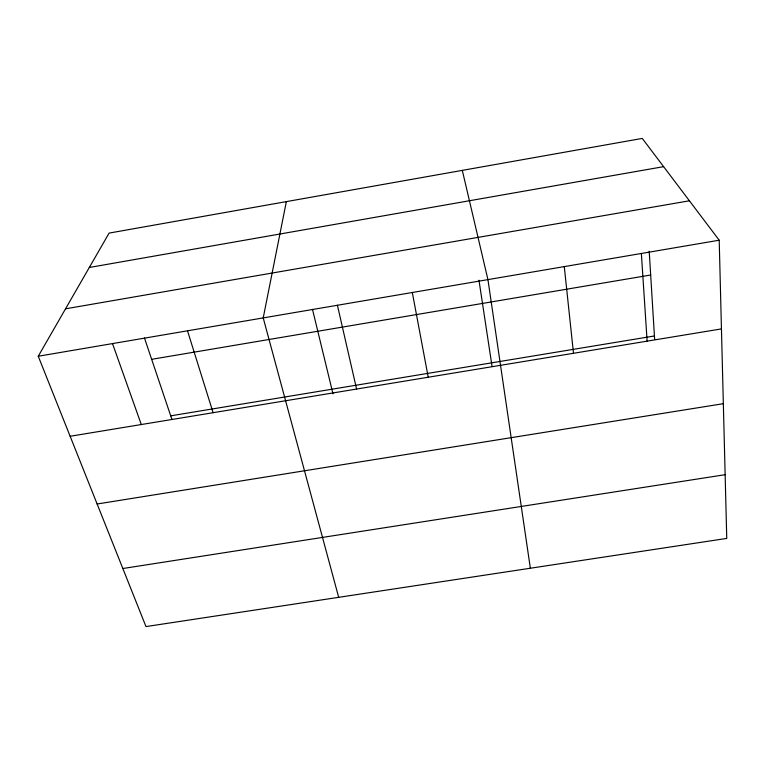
<?xml version="1.0" encoding="UTF-8"?>
<svg xmlns="http://www.w3.org/2000/svg" width="765" height="765" viewBox="0 0 765 765"><rect width="100%" height="100%" fill="white"/><g stroke="black" fill="none" stroke-linecap="round" stroke-linejoin="round"><path stroke-width="1.15" d="M286.349 201.616L263.217 317.905L338.685 597.322M38.25 356.241L109.099 233.096L642.265 138.417L719.205 240.21L726.75 538.417L145.981 626.583L38.25 356.241L719.205 240.21M89.314 267.482L663.609 166.655M65.522 308.821L689.408 200.793M151.661 359.32L650.671 275.018M170.71 415.835L654.429 335.969M70.141 436.27L721.443 328.902M97.136 504.001L723.336 403.681M122.84 568.519L725.134 474.692M112.512 343.581L141.296 424.546M144.461 337.987L171.848 419.201M187.502 330.805L213.11 412.698M312.483 309.347L332.985 393.832M462.309 170.375L487.936 279.617L530.355 568.232M337.413 305.264L356.586 389.05M412.316 292.498L428.228 377.241M478.966 280.22L492.048 366.406M564.283 266.603L573.492 353.287M641.366 253.473L647.123 341.152M649.208 251.197L654.649 339.517"/></g></svg>
